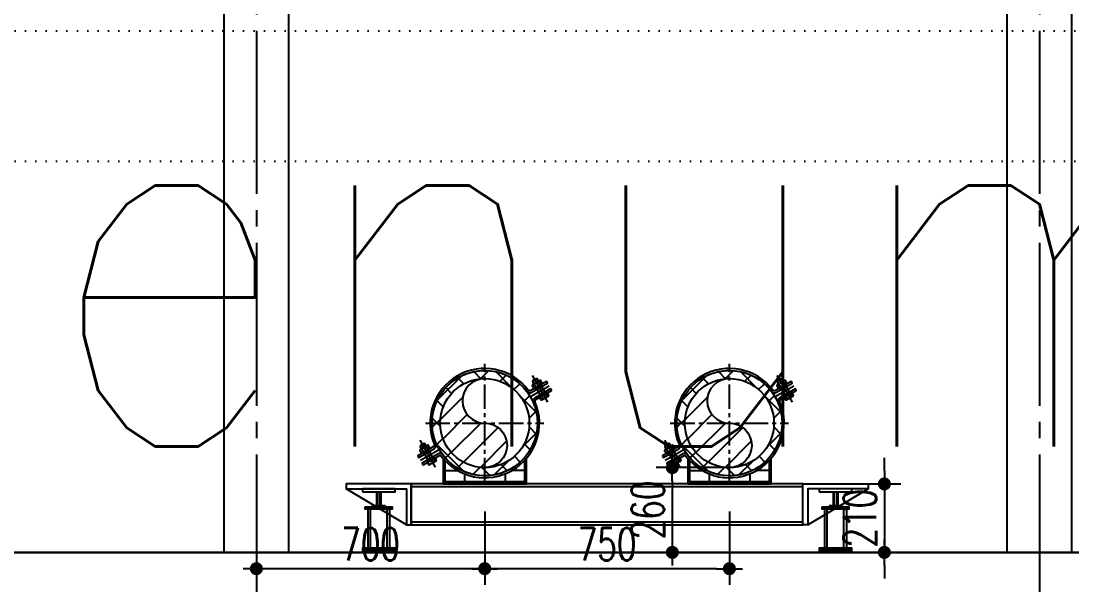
# Model space of a CAD drawing. Header units: millimetres. Extents: x -192235 to 515711, y 45168 to 947868.
# Drawn here: x 146679 to 149900, y 463850 to 465580 of the extents above; entities that cross this region are included whole.
import ezdxf
from ezdxf.enums import TextEntityAlignment as Align

# ---------------------------------------------------------------- set-up
doc = ezdxf.new("R2010")
doc.units = ezdxf.units.MM
doc.header["$LTSCALE"] = 1000
doc.header["$PDMODE"] = 1
for name, pattern in [('CENTER2', [1.125, 0.75, -0.125, 0.125, -0.125]), ('DOT2', [3.175, 0, -3.175]), ('TPH12-SEC-@20-1$0$CENTERK0', [0.65, 0.5, -0.05, 0.05, -0.05]), ('TPH12-SEC-@20-1$0$CENTERK5', [6.916, 6.667, -0.083, 0.083, -0.083])]:
    doc.linetypes.add(name, pattern=pattern)
for name, color, linetype in [('0-LEVEL LINE', 4, 'DOT2'), ('M-DIM', 1, 'Continuous'), ('MPPIPE', 100, 'Continuous'), ('PIPE-SUPPORT', 2, 'Continuous'), ('SH-LINE-10', 2, 'Continuous'), ('SH-LINE-130', 2, 'Continuous'), ('SH-LINE-170', 170, 'Continuous'), ('TPH12-SEC-@20-1$0$H-SIN', 252, 'TPH12-SEC-@20-1$0$CENTERK5'), ('TPH12-SEC-@20-1$0$KABE1', 252, 'Continuous'), ('TPH12-SEC-@20-1$0$STEEL3', 252, 'Continuous'), ('TPH12-SEC-@20-1$0$TEXT2', 252, 'Continuous')]:
    doc.layers.add(name, color=color, linetype=linetype)
doc.styles.add('aa-txt', font='simplex.shx', dxfattribs={"width": 0.7, "bigfont": 'chineset.shx'})
doc.styles.add('TPH12-SEC-@20-1$0$TEXT', font='romans.shx', dxfattribs={"width": 0.85, "bigfont": 'BIGFONT.shx'})
doc.dimstyles.new('50-DIM', dxfattribs={"dimscale": 50, "dimtxt": 2, "dimasz": 0.8, "dimexe": 1, "dimexo": 1, "dimgap": 0.5, "dimtad": 1, "dimdec": 0, "dimdsep": 46, "dimtxsty": 'aa-txt', "dimblk": 'DOT', "dimcen": 5, "dimclrd": 256, "dimclre": 256, "dimclrt": 256, "dimadec": 0, "dimazin": 0, "dimtfac": 1, "dimtdec": 0, "dimtix": 1, "dimtmove": 2, "dimatfit": 3, "dimldrblk": 'DOT', "dimfxl": 1, "dimtolj": 1, "dimtzin": 0, "dimarcsym": 0})

# ---------------------------------------------------------------- blocks, each defined once
blk = doc.blocks.new('TPH12-SEC-@20-1')
at = {"layer": 'TPH12-SEC-@20-1$0$H-SIN'}
blk.add_line((84160.9, 463950), (201769.6, 463950), dxfattribs=at)
at = {"layer": 'TPH12-SEC-@20-1$0$KABE1'}
blk.add_line((190390, 463950), (99610, 463950), dxfattribs=at)
at = {"layer": 'TPH12-SEC-@20-1$0$STEEL3', "linetype": 'TPH12-SEC-@20-1$0$CENTERK0'}
for p, q in [((147400, 467500), (147400, 462400)), ((149800, 467500), (149800, 462400))]:
    blk.add_line(p, q, dxfattribs=at)
at = {"layer": 'TPH12-SEC-@20-1$0$STEEL3'}
for points in [[(147300, 463950), (147500, 463950), (147500, 466250), (147300, 466250)], [(149700, 463950), (149900, 463950), (149900, 466250), (149700, 466250)]]:
    blk.add_lwpolyline(points, close=True, dxfattribs=at)
at = {"layer": 'TPH12-SEC-@20-1$0$TEXT2', "style": 'TPH12-SEC-@20-1$0$TEXT', "width": 0.85}
blk.add_text('2F Return Plenum', height=1200, dxfattribs=at).set_placement((144226.8, 464875), align=Align.MIDDLE_CENTER)
blk = doc.blocks.new('PCW-Support-L20-A-25')
at = {"layer": 'SH-LINE-10'}
for p, q in [((220.5, 186), (220.5, 143)), ((223.6, 186), (223.6, 143)), ((231.4, 186), (231.4, 143)), ((234.5, 186), (234.5, 143)), ((1620.5, 186), (1620.5, 143)), ((1623.6, 186), (1623.6, 143)), ((1631.4, 186), (1631.4, 143)), ((1634.5, 186), (1634.5, 143)), ((247.1, 143), (207.9, 143)), ((207.9, 143), (207.9, 140)), ((247.1, 143), (247.1, 140)), ((1647.1, 143), (1607.9, 143)), ((1607.9, 143), (1607.9, 140)), ((1647.1, 143), (1647.1, 140))]:
    blk.add_line(p, q, dxfattribs=at)
at = {"layer": 'SH-LINE-130'}
for p, q in [((312.5, 85), (127.5, 195)), ((1542.5, 85), (1727.5, 195))]:
    blk.add_line(p, q, dxfattribs=at)
for points in [[(327.5, 85), (327.5, 210), (127.5, 210), (127.5, 195), (312.5, 195), (312.5, 85)], [(327.5, 85), (1527.5, 85), (1527.5, 210), (327.5, 210)], [(1527.5, 85), (1527.5, 210), (1727.5, 210), (1727.5, 195), (1542.5, 195), (1542.5, 85)]]:
    blk.add_lwpolyline(points, close=True, dxfattribs=at)
at = {"layer": 'SH-LINE-130', "ltscale": 2}
blk.add_lwpolyline([(327.5, 94), (1527.5, 94), (1527.5, 201), (327.5, 201)], close=True, dxfattribs=at)
at = {"layer": 'SH-LINE-170'}
for points in [[(177.5, 186), (277.5, 186), (277.5, 195), (177.5, 195)], [(1577.5, 186), (1677.5, 186), (1677.5, 195), (1577.5, 195)], [(186.3, 140), (268.7, 140), (268.7, 132.2), (186.3, 132.2)], [(1586.3, 140), (1668.7, 140), (1668.7, 132.2), (1586.3, 132.2)], [(177.5, 7), (277.5, 7), (277.5, 13), (177.5, 13)], [(177.5, 0), (277.5, 0), (277.5, 7), (177.5, 7)], [(1577.5, 7), (1677.5, 7), (1677.5, 13), (1577.5, 13)], [(1577.5, 0), (1677.5, 0), (1677.5, 7), (1577.5, 7)]]:
    blk.add_lwpolyline(points, close=True, dxfattribs=at)
for points in [[(202, 13), (202, 132.2), (194.1, 132.2), (194.1, 13)], [(253, 13), (253, 132.2), (260.9, 132.2), (260.9, 13)], [(1602, 13), (1602, 132.2), (1594.1, 132.2), (1594.1, 13)], [(1653, 13), (1653, 132.2), (1660.9, 132.2), (1660.9, 13)]]:
    blk.add_lwpolyline(points, dxfattribs=at)
blk = doc.blocks.new('DOT')
at = {"color": 0}
blk.add_line((-1, 0), (1, 0), dxfattribs=at)
at = {"color": 3, "const_width": 0.5}
blk.add_lwpolyline([(-0.25, 0, 1), (0.25, 0, 1)], format="xyb", close=True, dxfattribs=at)
blk = doc.blocks.new('*D86')
at = {"layer": 'DEFPOINTS', "color": 0, "transparency": 16777216}
for p in [(149100, 464160), (149100, 463950), (149325, 463950)]:
    blk.add_point(p, dxfattribs=at)
at = {"layer": 'M-DIM', "lineweight": -2, "transparency": 16777216}
for p, q in [((149325, 464200), (149325, 464240)), ((149150, 464160), (149375, 464160)), ((149325, 464160), (149325, 463950)), ((149150, 463950), (149375, 463950)), ((149325, 463910), (149325, 463870))]:
    blk.add_line(p, q, dxfattribs=at)
at = {"layer": 'M-DIM', "lineweight": -2, "transparency": 16777216, "xscale": 40, "yscale": 40, "zscale": 40}
for p, rotation in [((149325, 464160), 270), ((149325, 463950), 90)]:
    blk.add_blockref('DOT', p, dxfattribs=dict(at, rotation=rotation))
at = {"layer": 'M-DIM', "transparency": 16777216, "insert": (149250, 464055), "char_height": 100, "attachment_point": 5, "rotation": 90, "style": 'aa-txt'}
blk.add_mtext('\\A1;210', dxfattribs=at)
blk = doc.blocks.new('_Dot')
at = {"color": 0, "linetype": 'ByBlock', "lineweight": -2}
blk.add_line((-0.5, 0), (-1, 0), dxfattribs=at)
at = {"color": 0, "linetype": 'ByBlock', "const_width": 0.5}
blk.add_lwpolyline([(-0.25, 0, 1), (0.25, 0, 1)], format="xyb", close=True, dxfattribs=at)
blk = doc.blocks.new('*D87')
at = {"layer": 'DEFPOINTS', "color": 0, "transparency": 16777216}
for p in [(148900, 464210), (148675, 463950), (148900, 463950)]:
    blk.add_point(p, dxfattribs=at)
at = {"layer": 'M-DIM', "lineweight": -2, "transparency": 16777216}
for p, q in [((148850, 464210), (148625, 464210)), ((148675, 464170), (148675, 463990)), ((148850, 463950), (148625, 463950))]:
    blk.add_line(p, q, dxfattribs=at)
at = {"layer": 'M-DIM', "lineweight": -2, "transparency": 16777216, "xscale": 40, "yscale": 40, "zscale": 40}
for p, rotation in [((148675, 464210), 90), ((148675, 463950), 270)]:
    blk.add_blockref('DOT', p, dxfattribs=dict(at, rotation=rotation))
at = {"layer": 'M-DIM', "transparency": 16777216, "insert": (148600, 464080), "char_height": 100, "attachment_point": 5, "rotation": 90, "style": 'aa-txt'}
blk.add_mtext('\\A1;260', dxfattribs=at)
blk = doc.blocks.new('*D261')
at = {"layer": 'DEFPOINTS', "color": 0, "transparency": 16777216}
for p in [(148100, 464125), (148850, 464125), (148100, 463900)]:
    blk.add_point(p, dxfattribs=at)
at = {"layer": 'M-DIM', "lineweight": -2, "transparency": 16777216}
for p, q in [((148100, 464075), (148100, 463850)), ((148850, 464075), (148850, 463850)), ((148810, 463900), (148140, 463900))]:
    blk.add_line(p, q, dxfattribs=at)
at = {"layer": 'M-DIM', "lineweight": -2, "transparency": 16777216, "xscale": 40, "yscale": 40, "zscale": 40, "rotation": 180}
blk.add_blockref('DOT', (148100, 463900), dxfattribs=at)
at = {"layer": 'M-DIM', "lineweight": -2, "transparency": 16777216, "xscale": 40, "yscale": 40, "zscale": 40}
blk.add_blockref('DOT', (148850, 463900), dxfattribs=at)
at = {"layer": 'M-DIM', "transparency": 16777216, "insert": (148475, 463975), "char_height": 100, "attachment_point": 5, "style": 'aa-txt'}
blk.add_mtext('\\A1;750', dxfattribs=at)
blk = doc.blocks.new('*D262')
at = {"layer": 'DEFPOINTS', "color": 0, "transparency": 16777216}
for p in [(147400, 464125), (148100, 464125), (147400, 463900)]:
    blk.add_point(p, dxfattribs=at)
at = {"layer": 'M-DIM', "lineweight": -2, "transparency": 16777216}
for p, q in [((147400, 464075), (147400, 463850)), ((148100, 464075), (148100, 463850)), ((148060, 463900), (147440, 463900))]:
    blk.add_line(p, q, dxfattribs=at)
at = {"layer": 'M-DIM', "lineweight": -2, "transparency": 16777216, "xscale": 40, "yscale": 40, "zscale": 40, "rotation": 180}
blk.add_blockref('DOT', (147400, 463900), dxfattribs=at)
at = {"layer": 'M-DIM', "lineweight": -2, "transparency": 16777216, "xscale": 40, "yscale": 40, "zscale": 40}
blk.add_blockref('DOT', (148100, 463900), dxfattribs=at)
at = {"layer": 'M-DIM', "transparency": 16777216, "insert": (147750, 463975), "char_height": 100, "attachment_point": 5, "style": 'aa-txt'}
blk.add_mtext('\\A1;700', dxfattribs=at)

msp = doc.modelspace()

# ---------------------------------------------------------------- block references
msp.add_blockref('TPH12-SEC-@20-1', (0, 0))

# ---------------------------------------------------------------- next in the draw order: hatches: boundary and pattern name
at = {"layer": 'MPPIPE'}
h = msp.add_hatch(dxfattribs=at)
h.set_pattern_fill('ANSI37', color=1, scale=15, style=0)
h.set_pattern_definition([(45, (170111.916, 300076.892), (-33.67596, 33.67596), []), (135, (170111.916, 300076.892), (-33.67596, -33.67596), [])])
edge = h.paths.add_edge_path()
edge.add_arc((148100, 464346.525), 161.525, 0, 360)
edge = h.paths.add_edge_path(flags=17)
edge.add_arc((148100, 464346.525), 136.525, 0, 360)
h = msp.add_hatch(dxfattribs=at)
h.set_pattern_fill('ANSI37', color=1, scale=15, style=0)
h.set_pattern_definition([(45, (170861.916, 300076.892), (-33.67596, 33.67596), []), (135, (170861.916, 300076.892), (-33.67596, -33.67596), [])])
edge = h.paths.add_edge_path()
edge.add_arc((148850, 464346.525), 161.525, 0, 360)
edge = h.paths.add_edge_path(flags=17)
edge.add_arc((148850, 464346.525), 136.525, 0, 360)
h = msp.add_hatch(dxfattribs=at)
h.set_pattern_fill('ANSI31', color=1, scale=15, style=0)
h.set_pattern_definition([(45, (108788.474, 400261.733), (-33.67596, 33.67596), [])])
edge = h.paths.add_edge_path()
edge.add_arc((148100, 464278.2625), 68.2625, 270, 450)
edge.add_arc((148100, 464414.7875), 68.2625, 90, 270, ccw=False)
edge.add_arc((148100, 464346.525), 136.525, 90, 270)
h = msp.add_hatch(dxfattribs=at)
h.set_pattern_fill('ANSI31', color=1, scale=15, style=0)
h.set_pattern_definition([(45, (109538.474, 400261.733), (-33.67596, 33.67596), [])])
edge = h.paths.add_edge_path()
edge.add_arc((148850, 464278.2625), 68.2625, 270, 450)
edge.add_arc((148850, 464414.7875), 68.2625, 90, 270, ccw=False)
edge.add_arc((148850, 464346.525), 136.525, 90, 270)

# ---------------------------------------------------------------- next in the draw order: linework, layer by layer
at = {"layer": '0-LEVEL LINE', "ltscale": 0.01}
for p, q in [((100000, 465550), (190000, 465550)), ((100000, 465150), (190000, 465150))]:
    msp.add_line(p, q, dxfattribs=at)
at = {"layer": 'MPPIPE', "color": 1, "linetype": 'CENTER2', "ltscale": 0.1}
for p, q in [((148100, 464165), (148100, 464528.05)), ((148850, 464165), (148850, 464528.05)), ((147918.475, 464346.525), (148281.525, 464346.525)), ((148668.475, 464346.525), (149031.525, 464346.525))]:
    msp.add_line(p, q, dxfattribs=at)
at = {"layer": 'MPPIPE'}
for points in [[(148100, 464210, -1), (148100, 464483.05, 1), (148100, 464346.525, -1)], [(148850, 464210, -1), (148850, 464483.05, 1), (148850, 464346.525, -1)]]:
    msp.add_lwpolyline(points, format="xyb", close=True, dxfattribs=at)
for centre, radius in [((148100, 464346.525), 161.525), ((148850, 464346.525), 161.525), ((148100, 464346.525), 136.525), ((148850, 464346.525), 136.525)]:
    msp.add_circle(centre, radius, dxfattribs=at)
at = {"layer": 'PIPE-SUPPORT'}
for p, q in [((148245.2239, 464492.72389), (148292.7239, 464410.45148)), ((148995.2239, 464492.72389), (149042.7239, 464410.45148)), ((148297.04243, 464460.2875), (148239.88475, 464427.2875)), ((148267.4739, 464476.70242), (148247.9739, 464465.44409)), ((148273.9739, 464465.44409), (148254.4739, 464454.18576)), ((148265.2239, 464473.09398), (148269.7239, 464465.29975)), ((149047.04243, 464460.2875), (148989.88475, 464427.2875)), ((149017.4739, 464476.70242), (148997.9739, 464465.44409)), ((149023.9739, 464465.44409), (149004.4739, 464454.18576)), ((149015.2239, 464473.09398), (149019.7239, 464465.29975)), ((148274.2239, 464428.63801), (148278.2239, 464421.70981)), ((148294.2239, 464428.63801), (148276.2239, 464418.2457)), ((148286.2239, 464435.56621), (148290.2239, 464428.63801)), ((149024.2239, 464428.63801), (149028.2239, 464421.70981)), ((149044.2239, 464428.63801), (149026.2239, 464418.2457)), ((149036.2239, 464435.56621), (149040.2239, 464428.63801)), ((147900.7761, 464293.85686), (147948.2761, 464211.58444)), ((147902.95757, 464232.7625), (147960.11525, 464265.7625)), ((147923.0261, 464277.83539), (147903.5261, 464266.57705)), ((147929.5261, 464266.57705), (147910.0261, 464255.31872)), ((147920.7761, 464274.22695), (147925.2761, 464266.43272)), ((148650.7761, 464293.85686), (148698.2761, 464211.58444)), ((148652.95757, 464232.7625), (148710.11525, 464265.7625)), ((148673.0261, 464277.83539), (148653.5261, 464266.57705)), ((148679.5261, 464266.57705), (148660.0261, 464255.31872)), ((148670.7761, 464274.22695), (148675.2761, 464266.43272)), ((147941.7761, 464236.69918), (147945.7761, 464229.77098)), ((148691.7761, 464236.69918), (148695.7761, 464229.77098)), ((147949.7761, 464229.77098), (147931.7761, 464219.37867)), ((147978.5, 464201), (148017.01145, 464201)), ((148221.5, 464201), (148182.98855, 464201)), ((148699.7761, 464229.77098), (148681.7761, 464219.37867)), ((148728.5, 464201), (148767.01145, 464201)), ((148971.5, 464201), (148932.98855, 464201))]:
    msp.add_line(p, q, dxfattribs=at)
at = {"layer": 'PIPE-SUPPORT', "linetype": 'ByBlock'}
for p, q in [((148037.5, 464191.09535), (148037.5, 464166)), ((148162.5, 464191.09535), (148162.5, 464166)), ((148787.5, 464191.09535), (148787.5, 464166)), ((148912.5, 464191.09535), (148912.5, 464166))]:
    msp.add_line(p, q, dxfattribs=at)
at = {"layer": 'PIPE-SUPPORT'}
for points in [[(147951.00475, 464284.14921, -0.8803208723), (148228.51665, 464444.37078, 0.3774510793), (148244.0644, 464441.24762), (148292.04243, 464468.94775), (148289.04243, 464474.14391), (148241.0644, 464446.44378, -0.3774510793), (148233.29052, 464448.00535, 0.8803208723), (147945.47017, 464281.8322, -0.3774510793), (147942.9356, 464274.31904), (147894.95757, 464246.61891), (147897.95757, 464241.42275), (147945.9356, 464269.12288, 0.3774510793)], [(148701.00475, 464284.14921, -0.8803208723), (148978.51665, 464444.37078, 0.3774510793), (148994.0644, 464441.24762), (149042.04243, 464468.94775), (149039.04243, 464474.14391), (148991.0644, 464446.44378, -0.3774510793), (148983.29052, 464448.00535, 0.8803208723), (148695.47017, 464281.8322, -0.3774510793), (148692.9356, 464274.31904), (148644.95757, 464246.61891), (148647.95757, 464241.42275), (148695.9356, 464269.12288, 0.3774510793)], [(148250.2239, 464454.04142, 0.53293871), (148256.7239, 464457.7942, 0.266469355), (148269.7239, 464465.29975, 0.53293871), (148276.2239, 464469.05253), (148271.7239, 464476.84676, 0.53293871), (148265.2239, 464473.09398, 0.266469355), (148252.2239, 464465.58843, 0.53293871), (148245.7239, 464461.83565)], [(149000.2239, 464454.04142, 0.53293871), (149006.7239, 464457.7942, 0.266469355), (149019.7239, 464465.29975, 0.53293871), (149026.2239, 464469.05253), (149021.7239, 464476.84676, 0.53293871), (149015.2239, 464473.09398, 0.266469355), (149002.2239, 464465.58843, 0.53293871), (148995.7239, 464461.83565)], [(147966.70948, 464245.04465, 0.8803208723), (148254.52983, 464411.2178, -0.3774510793), (148257.0644, 464418.73096), (148305.04243, 464446.43109), (148302.04243, 464451.62725), (148254.0644, 464423.92712, 0.3774510793), (148248.99525, 464408.90079, -0.8803208723), (147971.48335, 464248.67922, 0.3774510793), (147955.9356, 464251.80238), (147907.95757, 464224.10225), (147910.95757, 464218.90609), (147958.9356, 464246.60622, -0.3774510793)], [(148278.2239, 464421.70981, 0.2886751346), (148290.2239, 464428.63801, 0.5773502692), (148296.2239, 464432.10211), (148292.2239, 464439.03031), (148268.2239, 464425.17391), (148272.2239, 464418.2457, 0.5773502692)], [(148716.70948, 464245.04465, 0.8803208723), (149004.52983, 464411.2178, -0.3774510793), (149007.0644, 464418.73096), (149055.04243, 464446.43109), (149052.04243, 464451.62725), (149004.0644, 464423.92712, 0.3774510793), (148998.99525, 464408.90079, -0.8803208723), (148721.48335, 464248.67922, 0.3774510793), (148705.9356, 464251.80238), (148657.95757, 464224.10225), (148660.95757, 464218.90609), (148708.9356, 464246.60622, -0.3774510793)], [(149028.2239, 464421.70981, 0.2886751346), (149040.2239, 464428.63801, 0.5773502692), (149046.2239, 464432.10211), (149042.2239, 464439.03031), (149018.2239, 464425.17391), (149022.2239, 464418.2457, 0.5773502692)], [(147905.7761, 464255.17439, 0.53293871), (147912.2761, 464258.92716, 0.266469355), (147925.2761, 464266.43272, 0.53293871), (147931.7761, 464270.18549), (147927.2761, 464277.97972, 0.53293871), (147920.7761, 464274.22695, 0.266469355), (147907.7761, 464266.72139, 0.53293871), (147901.2761, 464262.96862)], [(148655.7761, 464255.17439, 0.53293871), (148662.2761, 464258.92716, 0.266469355), (148675.2761, 464266.43272, 0.53293871), (148681.7761, 464270.18549), (148677.2761, 464277.97972, 0.53293871), (148670.7761, 464274.22695, 0.266469355), (148657.7761, 464266.72139, 0.53293871), (148651.2761, 464262.96862)], [(147933.7761, 464222.84277, 0.2886751346), (147945.7761, 464229.77098, 0.5773502692), (147951.7761, 464233.23508), (147947.7761, 464240.16328), (147923.7761, 464226.30687), (147927.7761, 464219.37867, 0.5773502692)], [(148683.7761, 464222.84277, 0.2886751346), (148695.7761, 464229.77098, 0.5773502692), (148701.7761, 464233.23508), (148697.7761, 464240.16328), (148673.7761, 464226.30687), (148677.7761, 464219.37867, 0.5773502692)]]:
    msp.add_lwpolyline(points, format="xyb", close=True, dxfattribs=at)
for points in [[(148246.84983, 464474.03271), (148273.34983, 464428.13336), (148287.09798, 464436.07086), (148260.59798, 464481.97021), (148257.86593, 464482.70226), (148247.58188, 464476.76476), (148246.84983, 464474.03271), (148260.59798, 464481.97021)], [(148996.84983, 464474.03271), (149023.34983, 464428.13336), (149037.09798, 464436.07086), (149010.59798, 464481.97021), (149007.86593, 464482.70226), (148997.58188, 464476.76476), (148996.84983, 464474.03271), (149010.59798, 464481.97021)], [(147902.40202, 464275.16567), (147928.90202, 464229.26633), (147942.65017, 464237.20383), (147916.15017, 464283.10317), (147913.41812, 464283.83522), (147903.13407, 464277.89772), (147902.40202, 464275.16567), (147916.15017, 464283.10317)], [(148652.40202, 464275.16567), (148678.90202, 464229.26633), (148692.65017, 464237.20383), (148666.15017, 464283.10317), (148663.41812, 464283.83522), (148653.13407, 464277.89772), (148652.40202, 464275.16567), (148666.15017, 464283.10317)]]:
    msp.add_lwpolyline(points, dxfattribs=at)
at = {"layer": 'PIPE-SUPPORT', "linetype": 'ByBlock'}
for points in [[(148227.5, 464160), (148227.5, 464237.85865, -0.0133903198), (148221.5, 464231.18907), (148221.5, 464166), (147978.5, 464166), (147978.5, 464231.18907, -0.0133903198), (147972.5, 464237.85865), (147972.5, 464160)], [(148977.5, 464160), (148977.5, 464237.85865, -0.0133903198), (148971.5, 464231.18907), (148971.5, 464166), (148728.5, 464166), (148728.5, 464231.18907, -0.0133903198), (148722.5, 464237.85865), (148722.5, 464160)]]:
    msp.add_lwpolyline(points, format="xyb", close=True, dxfattribs=at)

# ---------------------------------------------------------------- next in the draw order: block references
at = {"layer": 'SH-LINE-130'}
msp.add_blockref('PCW-Support-L20-A-25', (147547.5, 463950), dxfattribs=at)

# ---------------------------------------------------------------- next in the draw order: dimensions: what is measured, and where the dimension line sits
at = {"layer": 'M-DIM'}
for base, p1, p2, picture, middle in [((148675, 463950), (148900, 464210), (148900, 463950), '*D87', (148600, 464080)), ((149325, 463950), (149100, 464160), (149100, 463950), '*D86', (149250, 464055))]:
    dim = msp.add_linear_dim(base=base, p1=p1, p2=p2, angle=90, dimstyle='50-DIM', dxfattribs=at)
    dim.commit()
    dim.dimension.update_dxf_attribs({"geometry": picture, "text_midpoint": middle})
for base, p1, p2, picture, middle in [((147400, 463900), (148100, 464125), (147400, 464125), '*D262', (147750, 463975)), ((148100, 463900), (148850, 464125), (148100, 464125), '*D261', (148475, 463975))]:
    dim = msp.add_linear_dim(base=base, p1=p1, p2=p2, dimstyle='50-DIM', dxfattribs=at)
    dim.commit()
    dim.dimension.update_dxf_attribs({"geometry": picture, "text_midpoint": middle})

doc.saveas('drawing.dxf')
